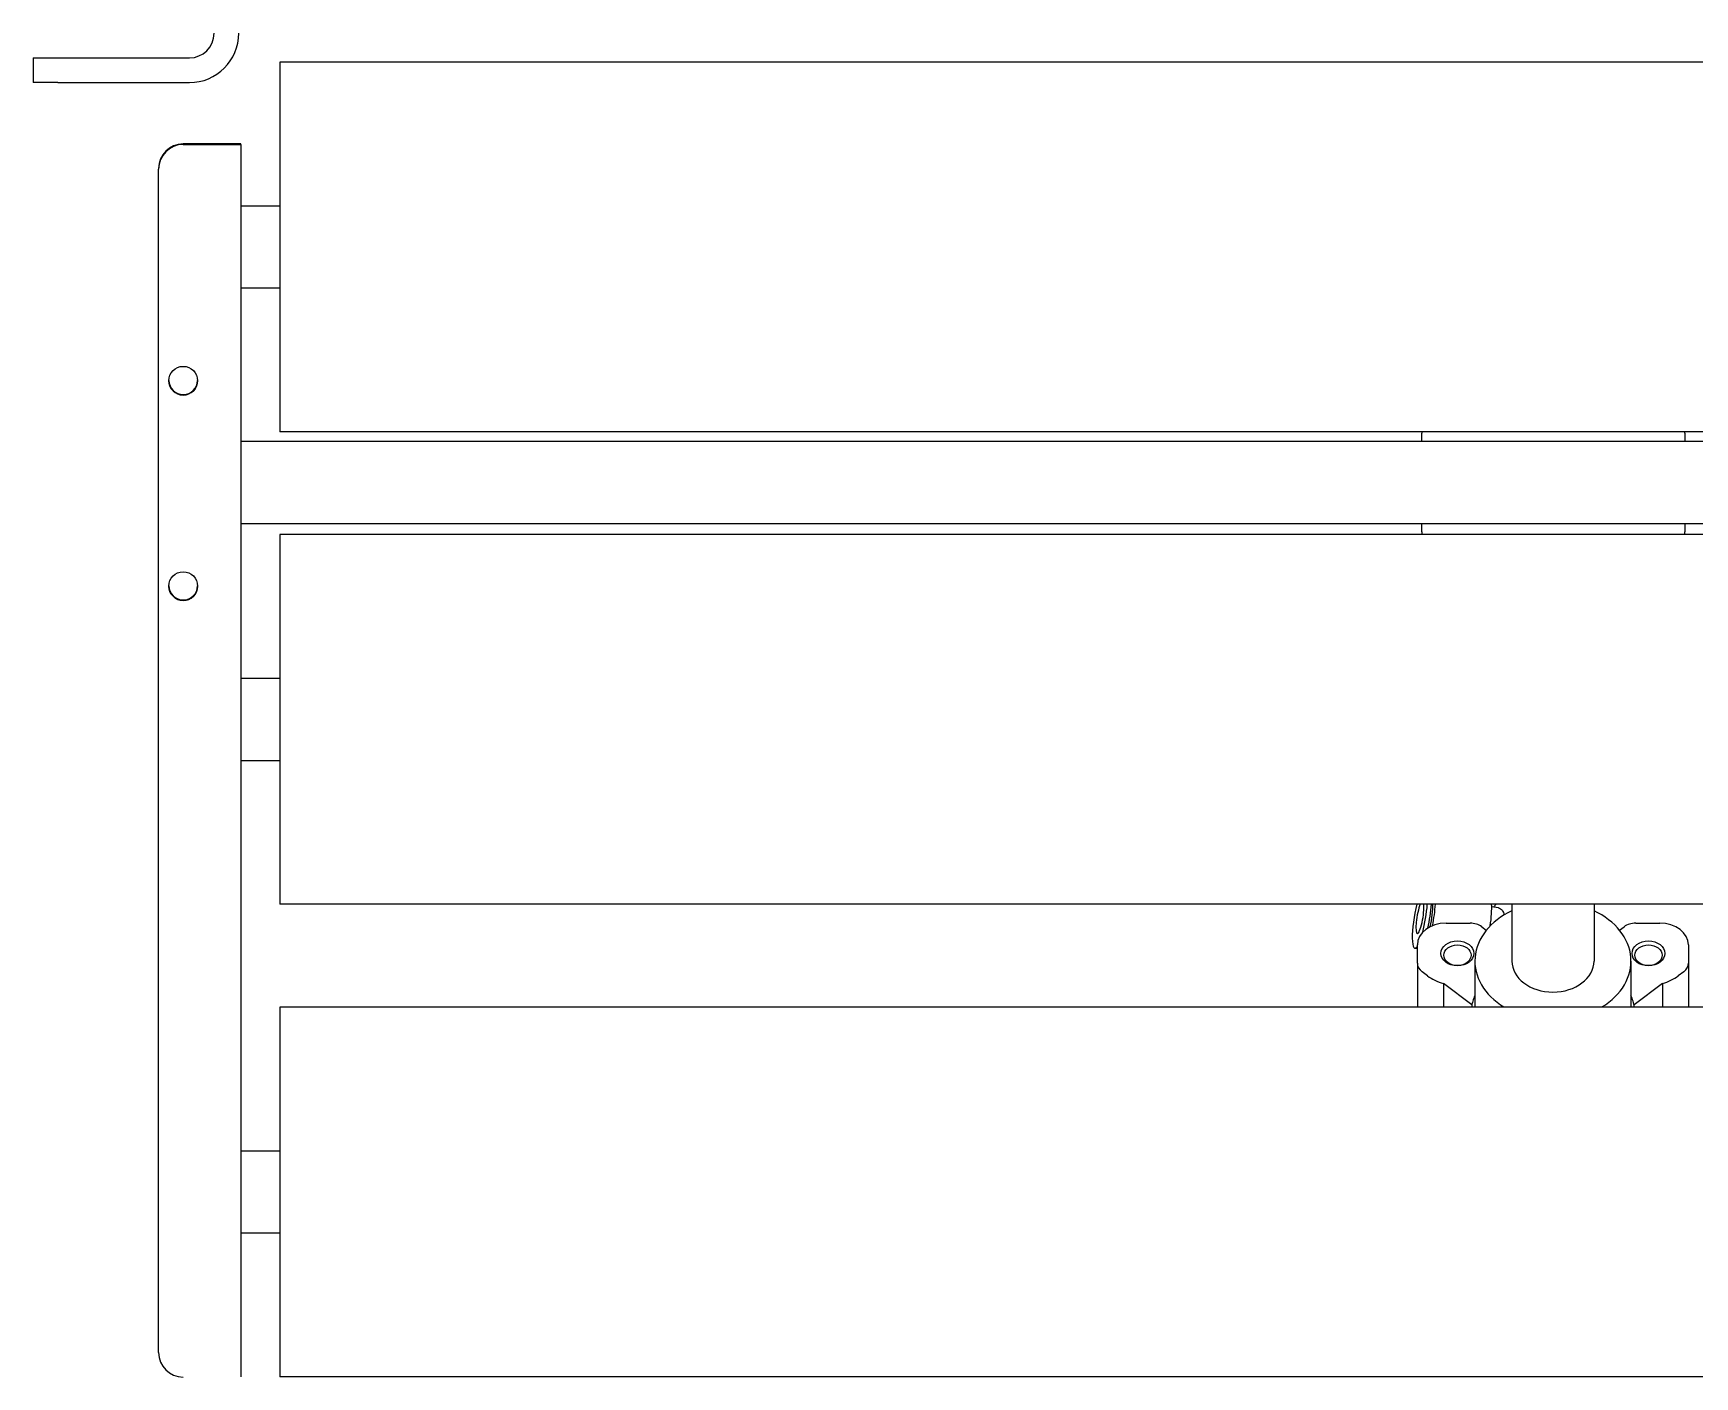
# Model space of a CAD drawing. Extents: x -3873 to 164127, y 7129 to 96529.
# Drawn here: x 42780.2 to 43184.6, y 51608.3 to 51935.3 of the extents above; entities that cross this region are included whole.
import ezdxf

# ---------------------------------------------------------------- set-up
doc = ezdxf.new("R2010")
doc.units = 0
doc.layers.add('LAYOUT', color=90, linetype='CONTINUOUS')
doc.layers.add('LAYOUT-KROMEKA', color=1, linetype='CONTINUOUS')

# ---------------------------------------------------------------- blocks, each defined once
blk = doc.blocks.new('A$Ccf7c2aec')
at = {"layer": 'LAYOUT-KROMEKA'}
for p, q in [((2493.63, 960.1), (2493.63, 966.1)), ((2499.63, 966.1), (2493.63, 966.1)), ((2499.63, 966.1), (2499.63, 960.1)), ((2493.63, 960.1), (2493.63, 928.1)), ((2499.63, 960.1), (2499.63, 928.1)), ((2184.56, 935.6), (2472.56, 935.6)), ((2472.57, 935.6), (2472.56, 935.6)), ((2472.69, 935.6), (2472.57, 935.6)), ((2472.7, 935.6), (2472.69, 935.6)), ((2478.56, 929.6), (2478.56, 923)), ((2478.57, 923), (2478.57, 929.6)), ((2478.69, 923), (2478.69, 929.6)), ((2478.7, 923), (2478.7, 929.6)), ((2478.68, 919.6), (2478.58, 919.6)), ((2478.58, 915.6), (2178.58, 915.6)), ((2213.63, 915.6), (2213.63, 906.1)), ((2233.63, 915.6), (2233.63, 906.1)), ((2328.63, 915.6), (2328.63, 906.1)), ((2348.63, 915.6), (2348.63, 906.1)), ((2386.22, 276.6), (2386.22, 915.6)), ((2406.29, 276.6), (2406.29, 915.6)), ((2443.63, 915.6), (2443.63, 906.1)), ((2463.63, 915.6), (2463.63, 906.1)), ((2478.58, 915.6), (2478.68, 915.6)), ((2268.63, 906.1), (2178.63, 906.1)), ((2178.63, 286.1), (2178.63, 906.1)), ((2268.63, 286.1), (2268.63, 906.1)), ((2383.63, 906.1), (2293.63, 906.1)), ((2293.63, 286.1), (2293.63, 906.1)), ((2383.63, 286.1), (2383.63, 906.1)), ((2498.63, 906.1), (2408.63, 906.1)), ((2408.63, 286.1), (2408.63, 906.1)), ((2498.63, 286.1), (2498.63, 906.1)), ((2279.34, 629.22), (2268.63, 629.22)), ((2276.2, 626.72), (2277.2, 628.05)), ((2279.34, 629.22), (2283.76, 629.22)), ((2282.94, 629.83), (2282.83, 629.22)), ((2384.3, 628.1), (2386.22, 628.1)), ((2406.29, 628.1), (2408.3, 628.1)), ((2408.32, 628.1), (2408.3, 628.1)), ((2274.37, 622.89), (2268.63, 622.89)), ((2269.14, 615.96), (2274.37, 622.89)), ((2289.05, 622.22), (2289.05, 616.38)), ((2279.82, 615.22), (2268.63, 615.22)), ((2288.16, 613.55), (2287.31, 612.43)), ((2293.06, 611.12), (2292.81, 609.58)), ((2293.63, 606.22), (2279.82, 606.22)), ((2293.63, 586.22), (2279.82, 586.22)), ((2287.31, 580.01), (2288.16, 578.88)), ((2279.82, 577.22), (2268.63, 577.22)), ((2274.37, 569.55), (2269.14, 576.47)), ((2289.05, 576.06), (2289.05, 570.22)), ((2274.37, 569.55), (2268.63, 569.55)), ((2279.34, 563.22), (2268.63, 563.22)), ((2277.2, 564.39), (2276.2, 565.72)), ((2283.76, 563.22), (2279.34, 563.22)), ((2386.22, 564.1), (2384.3, 564.1)), ((2408.3, 564.1), (2406.29, 564.1)), ((2408.3, 564.1), (2408.32, 564.1))]:
    blk.add_line(p, q, dxfattribs=at)
for radius in [12, 6]:
    blk.add_arc((2505.63, 928.1), radius, 180, 270, dxfattribs=at)
for centre, major_axis, ratio, start_param, end_param in [((2184.56, 929.6), (0, 6), 0.999997, 0, 1.570796), ((2472.56, 929.6), (0, 6), 0.999997, 4.712389, 6.283185), ((2472.57, 929.6), (0, 6), 0.999997, 4.712389, 6.283185), ((2472.69, 929.6), (0, 6), 0.999997, 4.712389, 6.283185), ((2472.7, 929.6), (0, 6), 0.999997, 4.712389, 6.283185), ((2371.07, 929.6), (0, 3.5), 0.999997, 0, 3.138972), ((2371.19, 929.6), (-0.06, -3.5), 0.999997, 3.178288, 6.283185), ((2371.2, 929.6), (-0.07, 3.5), 0.999997, 0, 3.102276), ((2421.07, 929.6), (0, 3.5), 0.999997, 0, 3.138972), ((2421.19, 929.6), (-0.06, -3.5), 0.999997, 3.178288, 6.283185), ((2421.2, 929.6), (-0.07, 3.5), 0.999997, 0, 3.102276), ((2478.58, 923), (0, -7.4), 0.002293, 4.712389, 6.283185), ((2478.58, 923), (0, -3.4), 0.002293, 4.712389, 6.283185), ((2478.68, 923), (0, -7.4), 0.002293, 0, 1.570796), ((2478.68, 923), (0, -3.4), 0.002293, 0, 1.570796), ((2279.34, 625.22), (0, 4), 0.755806, 0, 0.785549), ((2290.43, 628.59), (-7.5, 1.24), 0.184914, 4.302473, 6.668669), ((2283.76, 622.22), (0, 7), 0.755806, 4.712389, 6.283185), ((2290.43, 628.59), (-3.95, 0.65), 0.184914, 3.798655, 8.8288), ((2290.43, 628.59), (-7.5, 1.24), 0.184914, 1.099624, 2.041797), ((2384.3, 622.1), (-0.67, 5.96), 0.999997, 6.171354, 6.283185), ((2408.3, 622.1), (0, 6), 0.999997, 6.228128, 6.283185), ((2408.32, 622.1), (0.32, 5.99), 0.999997, 0, 0.05276), ((2281.68, 619.47), (0, 10.25), 0.755806, 0.785512, 1.230923), ((2290.27, 627.62), (-7.5, 1.24), 0.184914, 1.271337, 2.06554), ((2290.11, 626.65), (-4.93, 0.82), 0.184914, 1.193412, 2.395074), ((2290.11, 626.65), (-7.5, 1.24), 0.184914, 1.372765, 2.089569), ((2266.72, 596.22), (0, 20), 0.755806, 5.965625, 6.15655), ((2279.82, 596.22), (0, 19), 0.755806, 5.266651, 7.176265), ((2286.02, 616.38), (0, -4), 0.755806, 0.785247, 1.570796), ((2287.85, 612.98), (-7.5, 1.24), 0.184914, 1.670824, 2.480444), ((2290.38, 602.22), (0, -9.25), 0.654795, 2.575638, 2.700199), ((2279.82, 596.22), (0, -10), 0.755806, 3.141593, 6.283185), ((2279.82, 596.22), (0, -19), 0.755806, 5.390105, 7.29972), ((2286.02, 576.06), (0, -4), 0.755806, 1.570796, 2.356345), ((2266.72, 596.22), (0, -20), 0.755806, 0.126635, 0.31756), ((2283.76, 570.22), (0, -7), 0.755806, 0, 1.570796), ((2281.68, 572.97), (0, 10.25), 0.755806, 1.91067, 2.356081), ((2279.34, 567.22), (0, -4), 0.755806, 5.497636, 6.283185), ((2384.3, 570.1), (0, -6), 0.999997, 6.171354, 6.283185), ((2408.3, 570.1), (0.33, -5.99), 0.999997, 6.228128, 6.283185), ((2408.32, 570.1), (0, -6), 0.999997, 0, 0.05276)]:
    blk.add_ellipse(centre, major_axis=major_axis, ratio=ratio, start_param=start_param, end_param=end_param, dxfattribs=at)
for centre, major_axis, ratio in [((2371.06, 929.6), (0, 3.5), 0.999997), ((2421.06, 929.6), (0, 3.5), 0.999997), ((2281.68, 619.47), (0, -4), 0.755806), ((2281.23, 619.47), (0, 3.32), 0.755806), ((2281.68, 572.97), (0, -4), 0.755806), ((2281.23, 572.97), (0, 3.32), 0.755806)]:
    blk.add_ellipse(centre, major_axis=major_axis, ratio=ratio, dxfattribs=at)
blk.add_open_spline([(2292.81, 609.58), (2292.8, 609.53), (2292.79, 609.48), (2292.68, 609.11), (2292.45, 608.77), (2291.8, 608.32), (2291.42, 608.19), (2290.99, 608.15)], degree=3, knots=[1.2335165, 1.2335165, 1.2335165, 1.2335165, 1.265288, 1.265288, 1.476995, 1.476995, 1.653069, 1.653069, 1.653069, 1.653069], dxfattribs=at)

msp = doc.modelspace()

# ---------------------------------------------------------------- block references
at = {"layer": 'LAYOUT', "color": 4, "linetype": 'Continuous', "ltscale": 20, "rotation": 89.99999999999999}
msp.add_blockref('A$Ccf7c2aec', (43746.26, 49429.67), dxfattribs=at)

doc.saveas('drawing.dxf')
